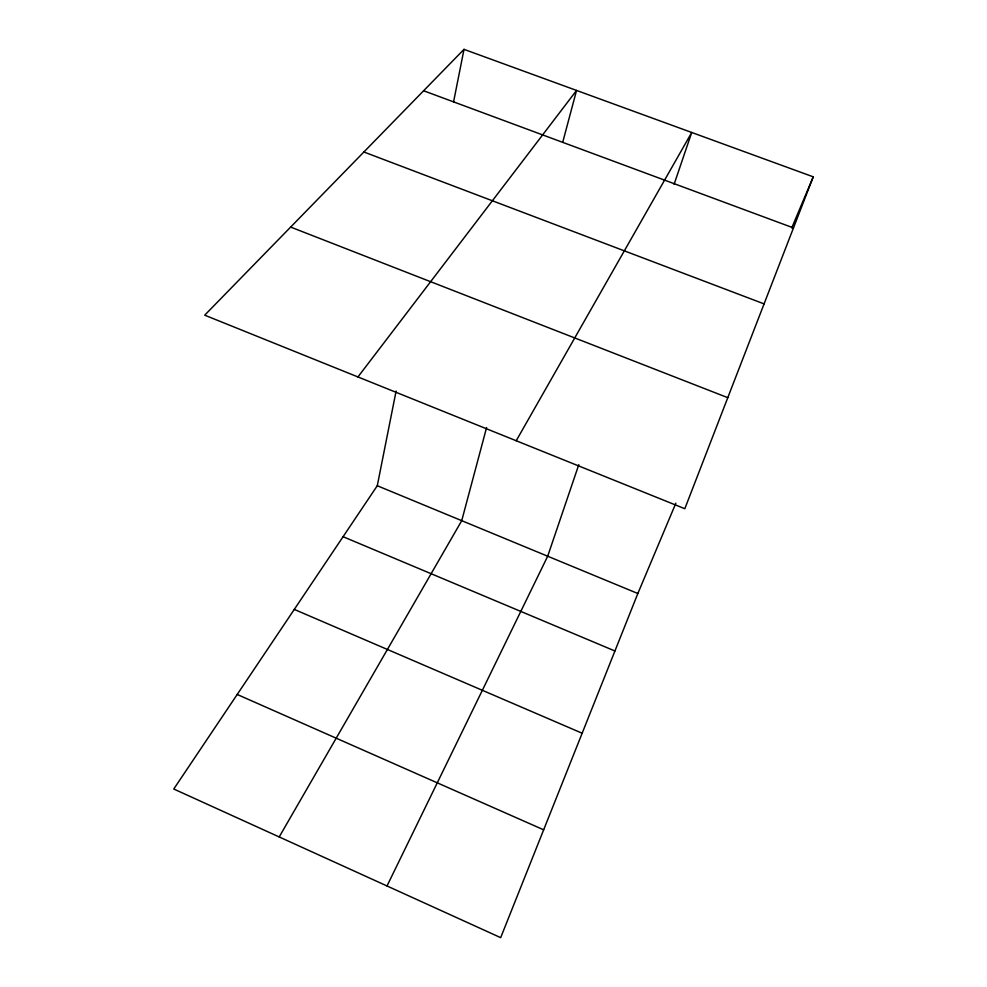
<?xml version="1.0" encoding="UTF-8"?>
<svg xmlns="http://www.w3.org/2000/svg" width="987" height="987" viewBox="0 0 987 987"><rect width="100%" height="100%" fill="white"/><g stroke="black" fill="none" stroke-linecap="round" stroke-linejoin="round"><path stroke-width="1.48" d="M675.861 503.185L637.836 593.508L500.68 937.65L173.761 789.008L377.281 485.74L396.095 391.099M453.564 101.92L464.013 49.35L813.239 176.833L684.818 508.712L204.716 315.174L464.013 49.35M486.591 427.556L461.731 520.68L279.198 836.951M562.689 142.375L576.556 90.434L357.936 376.948M578.789 464.704L547.686 556.224L387.015 885.968M674.084 184.347L691.727 132.48L516.213 440.745M791.722 227.96L813.239 176.833M423.62 90.767L793.474 227.923M363.882 151.998L764.074 303.885M290.647 227.072L727.789 397.675M377.281 485.74L637.836 593.508M343.081 536.706L614.938 650.988M294.286 609.411L582.157 733.23M237.213 694.466L543.664 829.82"/></g></svg>
